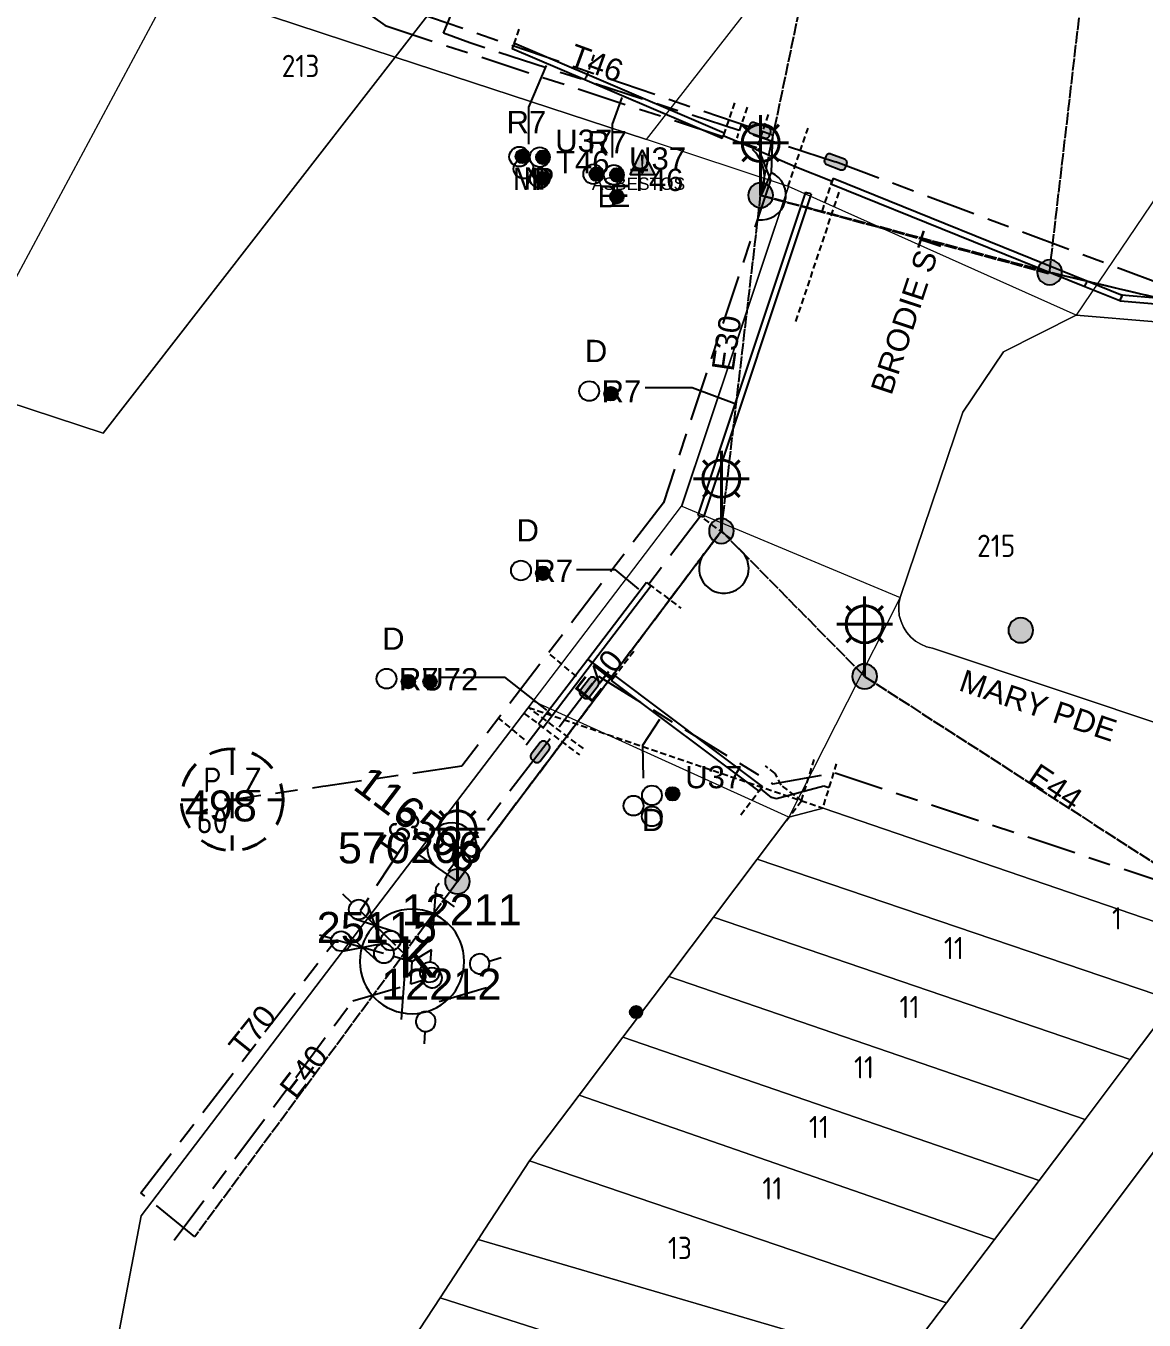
# Model space of a CAD drawing. Header units: metres. Extents: x 317295 to 318227, y 6256675 to 6257944.
# Drawn here: x 317571.5 to 317661.8, y 6257101.5 to 6257206 of the extents above; entities that cross this region are included whole.
import ezdxf
from ezdxf.enums import TextEntityAlignment as Align

# ---------------------------------------------------------------- set-up
doc = ezdxf.new("R2010")
doc.units = ezdxf.units.M
for name, pattern in [('Cable Exist OH', [1, 1, 0]), ('Cable Exist UG', [8.2, 4, -1.2, 1.8, -1.2]), ('Dash', [5, 3, -2]), ('DASHED', [0.75, 0.5, -0.25])]:
    doc.linetypes.add(name, pattern=pattern)
doc.layers.get('0').update_dxf_attribs({"color": 6})
doc.layers.add('Cadastre Land Parcels_SP_EXT', color=9, linetype='Continuous', lineweight=5)
doc.layers.add('Cadastre Roads_SP_EXT', color=9, linetype='Continuous', lineweight=5)
for name, color, linetype in [('Duct_SP_EXT', 7, 'Continuous'), ('Equip_HV_EXT', 7, 'Continuous'), ('Equip_LV_EXT', 7, 'Continuous'), ('Equip_SL_EXT', 7, 'Continuous'), ('Equip_SP_SL_EXT', 7, 'Continuous'), ('Mains_HV_EXT', 7, 'Continuous'), ('Mains_LV_EXT', 7, 'Continuous'), ('Mains_SL_EXT', 7, 'Continuous'), ('OH_Details_SP_MISC', 7, 'Continuous'), ('Sub_SP_EXT', 7, 'Continuous'), ('SupportsOH_SP_TR_HV_LV_SL_EXT', 7, 'Continuous'), ('Trench_SP_EXT', 7, 'Continuous')]:
    doc.layers.add(name, color=color, linetype=linetype)
doc.layers.add('UNKNOWN_FEATURES', color=1, linetype='DASHED', plot=False)
doc.styles.add('iecARIAL', font='arial.ttf', dxfattribs={"height": 2})
doc.styles.add('iecISOCP', font='isocp.shx')
doc.styles.add('iecNAME', font='times.ttf')
doc.styles.add('IESYMBOL1', font='isocp.shx')
doc.styles.add('POLE_LABEL', font='arial.ttf')
doc.styles.add('SLCP_LABEL', font='arial.ttf', dxfattribs={"height": 3.5})
doc.styles.get("Standard").update_dxf_attribs({"font": 'arial.ttf'})
doc.styles.add('SWITCH_LABEL', font='arial.ttf', dxfattribs={"height": 2.5})

# ---------------------------------------------------------------- blocks, each defined once
blk = doc.blocks.new('SUB_KIOSK_EXT')
blk.add_lwpolyline([(-4.22, 0, 1), (4.22, 0, 1)], format="xyb", close=True)
blk.add_text('K', height=3.32).set_placement((-1.1, -1.3))
for tag, height, flags, p in [('ASSET_NUM', 2.5, 8, (2, 2)), ('STREET_CODE', 0.2, 9, (1.5, 0)), ('CONSTRUCTED_VOLTAGE', 0.2, 9, (1.5, -0.2)), ('OPERATING_VOLTAGE', 0.2, 9, (1.5, -0.6)), ('ORIENTATION', 0.2, 9, (1.5, -0.8)), ('OWNED_BY', 0.2, 9, (1.5, -1)), ('NO_PHASES', 0.2, 9, (1.5, -0.4)), ('OPERATED_BY', 0.2, 9, (1.5, -1.2)), ('SECONDARY_VOLTAGE', 0.2, 9, (1.5, -1.6)), ('STATE', 0.2, 9, (1.5, -1.8)), ('MAINTAINED_BY', 0.2, 9, (1.5, -1.4)), ('PARENT', 0.2, 9, (1.5, -2)), ('SUBSTATION_TYPE', 0.2, 9, (1.5, -2.2)), ('STREETNAME', 0.2, 9, (1.5, -3)), ('SUBURB', 0.2, 9, (1.5, -3.2)), ('USAGE', 0.2, 9, (1.5, -2.4)), ('LEGEND', 0.2, 9, (1.5, -2.6)), ('LOCATION', 0.2, 9, (1.5, -2.8)), ('Z', 0.2, 1, (1.5, -3.6)), ('NOTES', 0.2, 9, (1.5, -3.4))]:
    blk.add_attdef(tag, text='', height=height, dxfattribs=dict(flags=flags)).set_placement(p, align=Align.MIDDLE_LEFT)
blk = doc.blocks.new('DUCT_EXT')
blk.add_circle((0, 0.8), 0.8)
at = {"flags": 1}
blk.add_attdef('Z', (0, 0), '', height=0.2, dxfattribs=at)
at = {"flags": 9}
for tag, p in [('DUCT_CODE', (0, 0)), ('XSECT_TYPE', (0, -0.2)), ('STATE', (0, -0.6)), ('FB_REFERENCE', (0, -0.4)), ('NOTES', (0, -0.8))]:
    blk.add_attdef(tag, text='', height=0.2, dxfattribs=at).set_placement(p, align=Align.MIDDLE_LEFT)
blk = doc.blocks.new('SL_LANTERN_EXT')
at = {"lineweight": 40}
for p, q in [((0, 1.97), (0, 6.47)), ((-1.46, 5.68), (-1.06, 5.28)), ((1.46, 5.68), (1.06, 5.28)), ((-2.25, 4.22), (2.25, 4.22)), ((-1.46, 2.76), (-1.06, 3.16)), ((1.46, 2.76), (1.06, 3.16)), ((0, 0), (0, 2.72))]:
    blk.add_line(p, q, dxfattribs=at)
blk.add_circle((0, 4.22), 1.5, dxfattribs=at)
at = {"style": 'iecARIAL', "flags": 8}
blk.add_attdef('ASSET_NUM', (1.5, 1.5), '', height=2.5, dxfattribs=at)
for tag, p, height, flags in [('CONSTRUCTED_VOLTAGE', (0.98, -0.65), 0.2, 9), ('CONTROL_TYPE', (0.98, -0.85), 0.2, 9), ('LANTERN_PURPOSE', (0.98, -1.05), 0.2, 9), ('LNUMBER', (2.18, -3.25), 2.5, 8), ('OPERATING_VOLTAGE', (0.98, -1.65), 0.2, 9), ('ORIENTATION', (0.98, -1.85), 0.2, 9), ('OWNED_BY', (0.98, -2.05), 0.2, 9), ('STATE', (0.98, -2.25), 0.2, 9), ('LANTERN_TYPE', (0.98, -1.25), 0.2, 9), ('NO_PHASES', (0.98, -1.45), 0.2, 9), ('USAGE', (0.98, -2.45), 0.2, 9), ('CEXIST', (0.98, -2.65), 0.2, 9), ('CNEW', (0.98, -2.85), 0.2, 9), ('CNUMBER', (0.98, -3.05), 0.2, 9), ('CREMOVE', (0.98, -3.25), 0.2, 9), ('CREPLACE', (0.98, -3.45), 0.2, 9), ('LKINGHEIGHT', (0.98, -3.65), 0.2, 9), ('LBRACKET', (0.98, -3.85), 0.2, 9), ('LBRACKETVOCAB', (0.98, -4.05), 0.2, 9), ('LCATEGORY', (0.98, -4.25), 0.2, 9), ('LCHARGE1', (0.98, -4.45), 0.2, 9), ('LCHARGE1PERCENT', (0.98, -4.65), 0.2, 9), ('LCHARGE2', (0.98, -4.85), 0.2, 9), ('LCHARGE2PERCENT', (0.98, -5.05), 0.2, 9), ('LCHARGE3', (0.98, -5.25), 0.2, 9), ('LCHARGE3PERCENT', (0.98, -5.45), 0.2, 9), ('LEXIST', (0.98, -5.65), 0.2, 9), ('LLAMP', (0.98, -5.85), 0.2, 9), ('LLAMPVOCAB', (0.98, -6.05), 0.2, 9), ('LMAST', (0.98, -6.25), 0.2, 9), ('LMASTVOCAB', (0.98, -6.45), 0.2, 9), ('LNEW', (0.98, -6.65), 0.2, 9), ('LANTNUMBER', (0.98, -6.85), 0.2, 9), ('LOUTREACH', (0.98, -7.25), 0.2, 9), ('LOUTREACHVOCAB', (0.98, -7.45), 0.2, 9), ('LRATECODE', (0.98, -7.65), 0.2, 9), ('LREMOVE', (0.98, -7.85), 0.2, 9), ('LREPLACE', (0.98, -8.05), 0.2, 9), ('LTYPE', (0.98, -8.25), 0.2, 9), ('LTYPEVOCAB', (0.98, -8.45), 0.2, 9), ('STREETNAME', (0.98, -9.25), 0.2, 9), ('SUBURB', (0.98, -9.45), 0.2, 1), ('LEGEND', (0.98, -8.65), 0.2, 9), ('LOCATION', (0.98, -8.85), 0.2, 9), ('NOTES', (0.98, -9.05), 0.2, 9)]:
    blk.add_attdef(tag, p, '', height=height, dxfattribs=dict(flags=flags))
blk = doc.blocks.new('POLE_EXT')
blk.add_hatch(color=256).paths.add_polyline_path([(-1, 0, 1), (1, 0, 1)])
blk.add_lwpolyline([(-1, 0, 1), (1, 0, 1)], format="xyb", close=True)
for tag, height, flags, p in [('pNumber', 2.5, 8, (-17.84, 2.07)), ('OWNED_BY', 0.2, 9, (1.35, -0.4)), ('SPECIAL_USE', 0.2, 9, (1.35, -0.8)), ('STATE', 0.2, 9, (1.35, -1)), ('PARENT', 0.2, 9, (1.35, -0.6)), ('cLV', 0.2, 9, (1.35, -1.4)), ('hDepth', 0.2, 9, (1.35, -1.6)), ('hDia', 0.2, 9, (1.35, -1.8)), ('cHV', 0.2, 9, (1.35, -2)), ('USAGE', 0.2, 9, (1.35, -1.2)), ('LBRACKET', 0.2, 9, (1.35, -2.2)), ('LExisting', 0.2, 9, (1.35, -2.4)), ('LANTNUMBER', 0.2, 9, (1.35, -2.6)), ('LOther', 0.2, 9, (1.35, -2.8)), ('LRemove', 0.2, 9, (1.35, -3)), ('LEGEND', 0.2, 9, (1.35, -3.2)), ('cLinedev', 0.2, 9, (1.35, -3.4)), ('pExisting', 0.2, 9, (1.35, -3.8)), ('LOCATION', 0.2, 9, (1.35, -3.6)), ('PFNUMBER', 0.2, 9, (1.35, -4)), ('NEWPFNUMBER', 0.2, 9, (1.35, -4.2)), ('pFooting', 0.2, 9, (1.35, -4.4)), ('pNew', 0.2, 9, (1.35, -4.6)), ('pRelocate', 0.2, 9, (1.35, -5)), ('pRemove', 0.2, 9, (1.35, -5.2)), ('pReplace', 0.2, 9, (1.35, -5.4)), ('pStay', 0.2, 9, (1.35, -5.6)), ('pType', 0.2, 9, (1.35, -5.8)), ('cspan', 0.2, 9, (1.35, -6)), ('STREETNAME', 0.2, 9, (1.35, -6.2)), ('SUBURB', 0.2, 9, (1.35, -6.4)), ('OPERATED_BY', 0.2, 9, (1.36, -7.01)), ('NOTES', 0.2, 9, (1.35, -6.6)), ('MAINTAINED_BY', 0.2, 9, (1.36, -6.81))]:
    blk.add_attdef(tag, text='', height=height, dxfattribs=dict(flags=flags)).set_placement(p, align=Align.MIDDLE_LEFT)
at = {"style": 'POLE_LABEL'}
for tag, height, flags, p in [('ASSET_NUM', 2.5, 8, (2, 2)), ('STRUCTURE_PLANT_NUMBER', 0.2, 9, (1.35, 0.03)), ('STREET_CODE', 0.2, 9, (1.35, -0.2))]:
    blk.add_attdef(tag, text='', height=height, dxfattribs=dict(at, flags=flags)).set_placement(p, align=Align.MIDDLE_LEFT)
at = {"flags": 1}
blk.add_attdef('Z', (1.35, -7.33), '', height=0.2, dxfattribs=at)
blk = doc.blocks.new('HV_STJ_EXT')
h = blk.add_hatch(color=256)
edge = h.paths.add_edge_path()
edge.add_ellipse((-0.59, 0.13), major_axis=(0.226, 0.226), ratio=1, start_angle=45, end_angle=135)
edge.add_line((-0.91, 0.13), (-0.91, -0.13))
edge.add_ellipse((-0.59, -0.13), major_axis=(0.226, 0.226), ratio=1, start_angle=135, end_angle=225)
edge.add_line((-0.59, -0.45), (0.59, -0.45))
edge.add_ellipse((0.59, -0.13), major_axis=(-0.226, 0.226), ratio=1, start_angle=135, end_angle=225)
edge.add_line((0.91, -0.13), (0.91, 0.13))
edge.add_ellipse((0.59, 0.13), major_axis=(-0.226, 0.226), ratio=1, start_angle=225, end_angle=315)
edge.add_line((0.59, 0.45), (-0.59, 0.45))
blk.add_lwpolyline([(-0.91, 0.13), (-0.91, -0.13, 0.414214), (-0.59, -0.45), (0.59, -0.45, 0.414214), (0.91, -0.13), (0.91, 0.13, 0.414214), (0.59, 0.45), (-0.59, 0.45, 0.414214)], format="xyb", close=True)
for tag, flags, p in [('ORIENTATION', 9, (1.5, 0)), ('Z', 1, (1.5, -0.8)), ('USAGE', 9, (1.5, -0.2)), ('LEGEND', 9, (1.5, -0.4)), ('NOTES', 9, (1.5, -0.6))]:
    blk.add_attdef(tag, text='', height=0.2, dxfattribs=dict(flags=flags)).set_placement(p, align=Align.MIDDLE_LEFT)
blk = doc.blocks.new('LV_STJ_EXT')
h = blk.add_hatch(color=256)
edge = h.paths.add_edge_path()
edge.add_ellipse((-0.59, 0.13), major_axis=(0.226, 0.226), ratio=1, start_angle=45, end_angle=135)
edge.add_line((-0.91, 0.13), (-0.91, -0.13))
edge.add_ellipse((-0.59, -0.13), major_axis=(0.226, 0.226), ratio=1, start_angle=135, end_angle=225)
edge.add_line((-0.59, -0.45), (0.59, -0.45))
edge.add_ellipse((0.59, -0.13), major_axis=(-0.226, 0.226), ratio=1, start_angle=135, end_angle=225)
edge.add_line((0.91, -0.13), (0.91, 0.13))
edge.add_ellipse((0.59, 0.13), major_axis=(-0.226, 0.226), ratio=1, start_angle=225, end_angle=315)
edge.add_line((0.59, 0.45), (-0.59, 0.45))
blk.add_lwpolyline([(-0.91, 0.13), (-0.91, -0.13, 0.414214), (-0.59, -0.45), (0.59, -0.45, 0.414214), (0.91, -0.13), (0.91, 0.13, 0.414214), (0.59, 0.45), (-0.59, 0.45, 0.414214)], format="xyb", close=True)
at = {"flags": 1}
blk.add_attdef('Z', (0, 0), '', height=0.2, dxfattribs=at)
at = {"flags": 9}
for tag, p in [('ORIENTATION', (0, 0)), ('USAGE', (0, -0.2)), ('LEGEND', (0, -0.4)), ('NOTES', (0, -0.6))]:
    blk.add_attdef(tag, text='', height=0.2, dxfattribs=at).set_placement(p, align=Align.MIDDLE_LEFT)
blk = doc.blocks.new('WARNING_FEATURE_EXT')
h = blk.add_hatch(color=2)
h.dxf.hatch_style = 1
h.paths.add_polyline_path([(0, 1.99), (-0.99, 0), (1, 0)])
at = {"color": 18, "true_color": 0x000000}
blk.add_lwpolyline([(-0.99, 0), (0, 1.99), (1, 0)], close=True, dxfattribs=at)
at = {"color": 18, "true_color": 0x000000, "insert": (0, 0.87), "char_height": 1.5, "attachment_point": 5, "line_spacing_factor": 1.5, "style": 'iecNAME'}
blk.add_mtext_dynamic_manual_height_columns('!', width=1.5, gutter_width=4, heights=[0], dxfattribs=at)
at = {"color": 2, "flags": 1}
for tag, p in [('STATE', (1.19, 2.01)), ('HAZMAT_ID', (1.19, 0.72))]:
    blk.add_attdef(tag, p, '', height=0.8, dxfattribs=at)
at = {"color": 2}
blk.add_attdef('WARNING_TYPE', text='', height=1, dxfattribs=at).set_placement((-4.07, -1.22), (4.88, -1.22), align=Align.ALIGNED)
at = {"color": 2, "flags": 1}
blk.add_attdef('WARNING_DESC', text='', height=0.8, dxfattribs=at).set_placement((1.19, -0.56), align=Align.MIDDLE_CENTER)
blk = doc.blocks.new('LV_UG_DFUSE_CLOSED_EXT')
for points in [[(1, 0), (0, 0)], [(5.04, 0.73), (2.16, -0.72)], [(5.05, -0.71), (2.16, 0.72)], [(6.2, 0.01), (7.2, 0.01)]]:
    blk.add_lwpolyline(points)
for centre in [(1.8, 0), (5.4, 0.01)]:
    blk.add_circle(centre, 0.8)
at = {"flags": 9}
for tag, p in [('ACTUAL_STATUS', (0, 0)), ('CONSTRUCTED_VOLTAGE', (0, -0.2)), ('OPERATING_VOLTAGE', (0, -0.6)), ('ORIENTATION', (0, -0.8)), ('STATE', (0, -1)), ('NO_PHASES', (0, -0.4)), ('SWITCH_TYPE', (0, -1.2)), ('USAGE', (0, -1.4)), ('NOTES', (0, -1.6))]:
    blk.add_attdef(tag, text='', height=0.2, dxfattribs=at).set_placement(p, align=Align.MIDDLE_LEFT)
at = {"flags": 1}
blk.add_attdef('Z', (0, 0), '', height=0.2, dxfattribs=at)
blk = doc.blocks.new('SWG_HOLEC_SU_EXT')
blk.add_line((1.8, -2), (5.8, -2))
for points in [[(1, 0), (0, 0)], [(6.6, 0), (7.6, 0)]]:
    blk.add_lwpolyline(points)
for points in [[(1.8, -0.8, 1), (1.8, 0.8, 1)], [(5.8, -0.8, 1), (5.8, 0.8, 1)]]:
    blk.add_lwpolyline(points, format="xyb", close=True)
at = {"style": 'SWITCH_LABEL', "flags": 8}
blk.add_attdef('ASSET_NUM', text='', height=2.5, rotation=179.9544, dxfattribs=at).set_placement((-2.4, 0), align=Align.MIDDLE_LEFT)
at = {"flags": 1}
blk.add_attdef('Z', (0, 0), '', height=0.2, dxfattribs=at)
at = {"flags": 9}
for tag, p in [('ACTUAL_STATUS', (0, -0.4)), ('CONSTRUCTED_VOLTAGE', (0, -0.6)), ('OPERATING_VOLTAGE', (0, -1)), ('NO_PHASES', (0, -0.8)), ('ORIENTATION', (0, -1.2)), ('OWNED_BY', (0, -1.4)), ('STATE', (0, -1.8)), ('SWITCH_TYPE', (0, -2)), ('PARENT', (0, -1.6)), ('STREETNAME', (0, -2.6)), ('SUBURB', (0, -2.8)), ('USAGE', (0, -2.2)), ('LOCATION', (0, -2.4)), ('NOTES', (0, -3))]:
    blk.add_attdef(tag, text='', height=0.2, dxfattribs=at).set_placement(p, align=Align.MIDDLE_LEFT)
at = {"style": 'SWITCH_LABEL', "flags": 9}
blk.add_attdef('STREET_CODE', text='', height=0.2, dxfattribs=at).set_placement((0, -0.2), align=Align.MIDDLE_LEFT)
blk = doc.blocks.new('End Shackle_EXT')
at = {"flags": 9}
for tag, p in [('OWNED_BY', (0, -1)), ('STATE', (0, -1.2)), ('USAGE', (0, -1.4)), ('NOTES', (0, -1.6))]:
    blk.add_attdef(tag, text='', height=0.2, dxfattribs=at).set_placement(p, align=Align.MIDDLE_LEFT)
blk.add_wipeout([(0, 0.25), (1.81, 0.25), (1.82, -0.25), (0, -0.25)])
blk.add_line((1.81, -1), (1.81, 1))
at = {"flags": 1}
blk.add_attdef('Z', (0, 0), '', height=0.2, dxfattribs=at)
at = {"flags": 9}
for tag, p in [('CONNECTOR_TYPE', (0, 0)), ('CONSTRUCTED_VOLTAGE', (0, -0.2)), ('OPERATING_VOLTAGE', (0, -0.6)), ('ORIENTATION', (0, -0.8)), ('NO_PHASES', (0, -0.4))]:
    blk.add_attdef(tag, text='', height=0.2, dxfattribs=at).set_placement(p, align=Align.MIDDLE_LEFT)
blk = doc.blocks.new('CABLE_LARGE_EXT')
h = blk.add_hatch(color=256)
edge = h.paths.add_edge_path()
edge.add_arc((0, 0.55), 0.55, 0, 360)
blk.add_circle((0, 0.55), 0.55)
at = {"flags": 1}
blk.add_attdef('Z', (0, 0), '', height=0.2, dxfattribs=at)
at = {"flags": 9}
for tag, p in [('COND_CODE', (0, 0)), ('STATE', (0, -0.4)), ('XSECT_SIZE', (0, -0.6)), ('FB_REFERENCE', (0, -0.2)), ('NOTES', (0, -0.8))]:
    blk.add_attdef(tag, text='', height=0.2, dxfattribs=at).set_placement(p, align=Align.MIDDLE_LEFT)
blk = doc.blocks.new('SLCP_ZELL_EXT')
blk.add_wipeout([(-0.24, 7.5), (-0.71, 7.47), (-1.17, 7.41), (-1.64, 7.32), (-2.09, 7.21), (-2.54, 7.06), (-2.98, 6.89), (-3.41, 6.69), (-3.82, 6.46), (-4.22, 6.21), (-4.6, 5.93), (-4.96, 5.63), (-5.31, 5.31), (-5.63, 4.96), (-5.93, 4.6), (-6.21, 4.22), (-6.46, 3.82), (-6.69, 3.41), (-6.89, 2.98), (-7.06, 2.54), (-7.21, 2.09), (-7.32, 1.64), (-7.41, 1.17), (-7.47, 0.71), (-7.5, 0.24), (-7.5, -0.24), (-7.47, -0.71), (-7.41, -1.17), (-7.32, -1.64), (-7.21, -2.09), (-7.06, -2.54), (-6.89, -2.98), (-6.69, -3.41), (-6.46, -3.82), (-6.21, -4.22), (-5.93, -4.6), (-5.63, -4.96), (-5.31, -5.31), (-4.96, -5.63), (-4.6, -5.93), (-4.22, -6.21), (-3.82, -6.46), (-3.41, -6.69), (-2.98, -6.89), (-2.54, -7.06), (-2.09, -7.21), (-1.64, -7.32), (-1.17, -7.41), (-0.71, -7.47), (-0.24, -7.5), (0.24, -7.5), (0.71, -7.47), (1.17, -7.41), (1.64, -7.32), (2.09, -7.21), (2.54, -7.06), (2.98, -6.89), (3.41, -6.69), (3.82, -6.46), (4.22, -6.21), (4.6, -5.93), (4.96, -5.63), (5.31, -5.31), (5.63, -4.96), (5.93, -4.6), (6.21, -4.22), (6.46, -3.82), (6.69, -3.41), (6.89, -2.98), (7.06, -2.54), (7.21, -2.09), (7.32, -1.64), (7.41, -1.17), (7.47, -0.71), (7.5, -0.24), (7.5, 0.24), (7.47, 0.71), (7.41, 1.17), (7.32, 1.64), (7.21, 2.09), (7.06, 2.54), (6.89, 2.98), (6.69, 3.41), (6.46, 3.82), (6.21, 4.22), (5.93, 4.6), (5.63, 4.96), (5.31, 5.31), (4.96, 5.63), (4.6, 5.93), (4.22, 6.21), (3.82, 6.46), (3.41, 6.69), (2.98, 6.89), (2.54, 7.06), (2.09, 7.21), (1.64, 7.32), (1.17, 7.41), (0.71, 7.47), (0.24, 7.5)])
at = {"linetype": 'Dash', "lineweight": 40, "ltscale": 0.7}
for p, q in [((0, 4.11), (0, -4.11)), ((-4.11, 0), (4.11, 0))]:
    blk.add_line(p, q, dxfattribs=at)
blk.add_circle((0, 0), 4.11, dxfattribs=at)
at = {"lineweight": 40, "style": 'IESYMBOL1'}
for s, p in [('P', (-1.6, 0)), ('Z', (1.7, 0)), ('60', (-1.61, -3.31))]:
    blk.add_text(s, height=2, dxfattribs=at).set_placement(p, align=Align.BOTTOM_CENTER)
at = {"style": 'SLCP_LABEL'}
for tag, height, flags, p in [('ASSET_NUM', 2.5, 8, (2, 2)), ('STREET_CODE', 0.2, 9, (0, -0.2))]:
    blk.add_attdef(tag, text='', height=height, dxfattribs=dict(at, flags=flags)).set_placement(p, align=Align.MIDDLE_LEFT)
at = {"flags": 1}
blk.add_attdef('Z', (0, 0), '', height=0.2, dxfattribs=at)
at = {"flags": 9}
for tag, p in [('CONSTRUCTED_VOLTAGE', (0, -0.4)), ('CONTROL_TYPE', (0, -0.6)), ('OPERATING_VOLTAGE', (0, -1)), ('NO_PHASES', (0, -0.8)), ('ORIENTATION', (0, -1.2)), ('OWNED_BY', (0, -1.4)), ('STATE', (0, -2)), ('USAGE', (0, -1.6)), ('LOCATION', (0, -1.8)), ('NOTES', (0, -2.2))]:
    blk.add_attdef(tag, text='', height=0.2, dxfattribs=at).set_placement(p, align=Align.MIDDLE_LEFT)
blk = doc.blocks.new('CONNECTOR_NODE_EXT')
h = blk.add_hatch(color=256)
edge = h.paths.add_edge_path()
edge.add_arc((0, 0), 0.5, 0, 360)
blk.add_circle((0, 0), 0.5)
at = {"flags": 1}
blk.add_attdef('Z', (0, 0), '', height=0.2, dxfattribs=at)
at = {"flags": 9}
for tag, p in [('CONNECTOR_TYPE', (0, 0)), ('CONSTRUCTED_VOLTAGE', (0, -0.2)), ('OPERATING_VOLTAGE', (0, -0.6)), ('ORIENTATION', (0, -0.8)), ('SUBTYPE', (0, -1)), ('NO_PHASES', (0, -0.4)), ('USAGE', (0, -1.2)), ('NOTES', (0, -1.4))]:
    blk.add_attdef(tag, text='', height=0.2, dxfattribs=at).set_placement(p, align=Align.MIDDLE_LEFT)

msp = doc.modelspace()

# ---------------------------------------------------------------- linework, layer by layer
at = {"layer": 'Cadastre Land Parcels_SP_EXT', "linetype": 'Continuous'}
for points in [[(317630.61, 6257208.37), (317634.35, 6257213.14), (317614.43, 6257220.33), (317601.35, 6257203.5), (317621.64, 6257196.83), (317630.61, 6257208.37)], [(317601.34, 6257203.48), (317601.35, 6257203.5), (317583.42, 6257209.41), (317566.03, 6257176.97), (317577.76, 6257173.13), (317601.34, 6257203.48)], [(317674.24, 6257178.26), (317662.78, 6257182.11), (317656.36, 6257182.64), (317650.49, 6257179.68), (317647.2, 6257174.81), (317642.13, 6257159.86), (317642.03, 6257159.37), (317642.02, 6257158.87), (317642.07, 6257158.38), (317642.21, 6257157.9), (317642.41, 6257157.44), (317642.68, 6257157.02), (317643, 6257156.65), (317643.39, 6257156.33), (317643.81, 6257156.07), (317644.27, 6257155.87), (317644.75, 6257155.75), (317664.49, 6257149.17), (317674.24, 6257178.26)], [(317664.79, 6257132.96), (317635.91, 6257142.84), (317633.16, 6257142.1), (317630.6, 6257138.71), (317664.29, 6257127.26), (317665.9, 6257129.36), (317666.13, 6257129.73), (317666.28, 6257130.14), (317666.36, 6257130.57), (317666.35, 6257131.01), (317666.26, 6257131.44), (317666.09, 6257131.85), (317665.85, 6257132.21), (317665.55, 6257132.53), (317665.19, 6257132.78), (317664.79, 6257132.96)], [(317664.29, 6257127.26), (317630.6, 6257138.71), (317627.07, 6257134.04), (317660.73, 6257122.52), (317664.29, 6257127.26)], [(317660.73, 6257122.52), (317627.07, 6257134.04), (317623.45, 6257129.24), (317657.08, 6257117.68), (317660.73, 6257122.52)], [(317653.36, 6257112.76), (317657.08, 6257117.68), (317623.45, 6257129.24), (317619.74, 6257124.33), (317653.36, 6257112.76)], [(317653.36, 6257112.76), (317619.74, 6257124.33), (317616.21, 6257119.65), (317649.76, 6257107.99), (317653.36, 6257112.76)], [(317670.19, 6257121.62), (317670.12, 6257121.94), (317669.97, 6257122.23), (317669.75, 6257122.46), (317669.47, 6257122.63), (317669.16, 6257122.72), (317668.84, 6257122.72), (317668.52, 6257122.65), (317668.24, 6257122.48), (317668.01, 6257122.25), (317644.13, 6257090.43), (317672.57, 6257095.22), (317670.19, 6257121.62)], [(317649.76, 6257107.99), (317616.21, 6257119.65), (317612.2, 6257114.35), (317645.87, 6257102.88), (317649.76, 6257107.99)], [(317645.87, 6257102.88), (317612.2, 6257114.35), (317608.6, 6257108.84), (317608.05, 6257107.99), (317642.18, 6257097.97), (317645.87, 6257102.88)], [(317642.18, 6257097.97), (317608.05, 6257107.99), (317604.98, 6257103.28), (317627.92, 6257095.93), (317638.49, 6257093.06), (317641.89, 6257097.57), (317642.18, 6257097.97)], [(317638.49, 6257093.06), (317627.92, 6257095.93), (317604.98, 6257103.28), (317601.71, 6257098.28), (317634.94, 6257088.4), (317638.06, 6257092.5), (317638.49, 6257093.06)]]:
    msp.add_lwpolyline(points, close=True, dxfattribs=at)
msp.add_lwpolyline([(317569.06, 6257048.55), (317571.62, 6257061.69), (317572.15, 6257064.42), (317580.84, 6257109.9), (317612.5, 6257151.47), (317624.49, 6257167.22), (317633.12, 6257193.05), (317633.12, 6257193.05), (317621.64, 6257196.83), (317601.35, 6257203.5), (317601.34, 6257203.48), (317577.76, 6257173.13), (317566.03, 6257176.97)], dxfattribs=at)
at = {"layer": 'Cadastre Roads_SP_EXT', "linetype": 'Continuous'}
for points in [[(317614.43, 6257220.33), (317628.14, 6257237.78), (317638, 6257253.99), (317591.31, 6257269.32), (317576.97, 6257244.59), (317560.95, 6257217), (317569.01, 6257214.28), (317580.45, 6257210.41), (317583.42, 6257209.41), (317601.35, 6257203.5), (317614.43, 6257220.33)], [(317656.36, 6257182.64), (317643.06, 6257188.6), (317633.12, 6257193.05), (317624.5, 6257167.22), (317634.61, 6257163), (317642.13, 6257159.86), (317647.2, 6257174.81), (317650.49, 6257179.68), (317656.36, 6257182.64)], [(317664.49, 6257149.17), (317644.75, 6257155.75), (317644.27, 6257155.87), (317643.81, 6257156.07), (317643.39, 6257156.33), (317643, 6257156.65), (317642.68, 6257157.02), (317642.41, 6257157.44), (317642.21, 6257157.9), (317642.07, 6257158.38), (317642.02, 6257158.87), (317642.03, 6257159.37), (317642.13, 6257159.86), (317637.85, 6257151.38), (317633.16, 6257142.1), (317635.91, 6257142.84), (317664.79, 6257132.96), (317667.51, 6257139.86), (317670.41, 6257147.2), (317664.49, 6257149.17)]]:
    msp.add_lwpolyline(points, close=True, dxfattribs=at)
for points in [[(317723.81, 6257239.31), (317679.84, 6257253.78), (317684.36, 6257237.94), (317686.06, 6257231.98), (317669.66, 6257202.31), (317656.35, 6257182.64), (317662.78, 6257182.11), (317674.24, 6257178.26), (317680.23, 6257176.26), (317685.49, 6257174.48), (317691.53, 6257172.44), (317697.29, 6257170.52), (317708.35, 6257165.35), (317719.53, 6257160.12)], [(317601.71, 6257098.28), (317604.98, 6257103.28), (317608.05, 6257107.99), (317608.6, 6257108.84), (317612.2, 6257114.35), (317616.21, 6257119.65), (317619.74, 6257124.33), (317623.45, 6257129.24), (317627.07, 6257134.04), (317630.6, 6257138.71), (317633.16, 6257142.1), (317633.16, 6257142.1), (317624.31, 6257146.11), (317612.5, 6257151.47), (317580.84, 6257109.9), (317572.15, 6257064.42)], [(317644.13, 6257090.43), (317668.01, 6257122.25), (317668.01, 6257122.25), (317666.94, 6257125.86), (317665.9, 6257129.36), (317664.29, 6257127.26), (317660.73, 6257122.52), (317657.08, 6257117.68), (317653.36, 6257112.76), (317649.76, 6257107.99), (317645.87, 6257102.88), (317642.18, 6257097.97)]]:
    msp.add_lwpolyline(points, dxfattribs=at)
at = {"layer": 'Duct_SP_EXT'}
for p, q in [((317610.8, 6257204.15), (317610.9, 6257204.37)), ((317616.68, 6257201.65), (317610.8, 6257204.15)), ((317610.99, 6257204.6), (317610.9, 6257204.37)), ((317616.87, 6257202.09), (317610.99, 6257204.6)), ((317616.87, 6257202.09), (317616.77, 6257201.87)), ((317616.87, 6257202.09), (317616.77, 6257201.87)), ((317627.93, 6257197.36), (317616.87, 6257202.09)), ((317616.68, 6257201.65), (317616.77, 6257201.87)), ((317616.68, 6257201.65), (317616.77, 6257201.87)), ((317627.75, 6257196.92), (317616.68, 6257201.65)), ((317627.75, 6257196.92), (317627.84, 6257197.14)), ((317627.93, 6257197.36), (317627.84, 6257197.14)), ((317636.73, 6257193.71), (317636.64, 6257193.48)), ((317636.73, 6257193.71), (317657.23, 6257185.42)), ((317634.5, 6257192.59), (317625.79, 6257166.49)), ((317634.5, 6257192.59), (317634.73, 6257192.51)), ((317636.55, 6257193.26), (317636.64, 6257193.48)), ((317636.55, 6257193.26), (317657.05, 6257184.97)), ((317634.96, 6257192.44), (317626.25, 6257166.34)), ((317634.96, 6257192.44), (317634.73, 6257192.51)), ((317657.23, 6257185.42), (317657.14, 6257185.19)), ((317657.23, 6257185.42), (317657.14, 6257185.19)), ((317657.23, 6257185.42), (317660.07, 6257184.27)), ((317657.05, 6257184.97), (317657.14, 6257185.19)), ((317657.05, 6257184.97), (317657.14, 6257185.19)), ((317657.05, 6257184.97), (317659.89, 6257183.83)), ((317660.03, 6257184.29), (317659.98, 6257184.05)), ((317660.07, 6257184.27), (317659.98, 6257184.05)), ((317660.07, 6257184.27), (317660.03, 6257184.29)), ((317660.03, 6257184.29), (317663.18, 6257184.02)), ((317659.89, 6257183.83), (317659.98, 6257184.05)), ((317659.89, 6257183.83), (317659.92, 6257183.81)), ((317659.92, 6257183.81), (317659.98, 6257184.05)), ((317659.92, 6257183.81), (317663.08, 6257183.55)), ((317625.79, 6257166.49), (317626.02, 6257166.42)), ((317626.25, 6257166.34), (317626.02, 6257166.42)), ((317621.65, 6257161.07), (317616.91, 6257154.85)), ((317622.03, 6257160.78), (317617.29, 6257154.56)), ((317621.65, 6257161.07), (317621.84, 6257160.93)), ((317622.03, 6257160.78), (317621.84, 6257160.93)), ((317616.91, 6257154.85), (317613.66, 6257150.58)), ((317617.29, 6257154.56), (317614.04, 6257150.29)), ((317616.91, 6257154.85), (317617.1, 6257154.71)), ((317616.91, 6257154.85), (317617.1, 6257154.71)), ((317617.29, 6257154.56), (317617.1, 6257154.71)), ((317617.29, 6257154.56), (317617.1, 6257154.71)), ((317618.81, 6257153.15), (317618.96, 6257153.35)), ((317630.74, 6257144.2), (317618.81, 6257153.15)), ((317619.1, 6257153.54), (317618.96, 6257153.35)), ((317631.03, 6257144.59), (317619.1, 6257153.54)), ((317613.66, 6257150.58), (317612.93, 6257149.62)), ((317614.04, 6257150.29), (317613.31, 6257149.33)), ((317613.66, 6257150.58), (317613.85, 6257150.44)), ((317614.04, 6257150.29), (317613.85, 6257150.44)), ((317612.93, 6257149.62), (317613.12, 6257149.48)), ((317613.31, 6257149.33), (317613.12, 6257149.48)), ((317631.03, 6257144.59), (317630.88, 6257144.39)), ((317630.74, 6257144.2), (317630.88, 6257144.39))]:
    msp.add_line(p, q, dxfattribs=at)
for points in [[(317612.15, 6257196.45), (317612.15, 6257199.44), (317613.58, 6257202.82)], [(317618.91, 6257195.39), (317618.91, 6257198.07), (317619.68, 6257200.22)], [(317621.55, 6257176.82), (317625.34, 6257176.82), (317628.73, 6257175.54)], [(317616, 6257162.1), (317619.1, 6257162.1), (317621.01, 6257160.53)], [(317605.05, 6257153.42), (317610.17, 6257153.42), (317613.58, 6257150.74)], [(317621.4, 6257145.25), (317621.36, 6257147.93), (317622.72, 6257150.03)]]:
    msp.add_lwpolyline(points, dxfattribs=at)
at = {"layer": 'Mains_HV_EXT', "linetype": 'Cable Exist UG', "flags": 128}
msp.add_lwpolyline([(317791.16, 6257269.47), (317784.09, 6257249.36), (317784.09, 6257249.36), (317779.08, 6257234.91), (317775.42, 6257224.7), (317767.53, 6257201.41), (317743.27, 6257152.34), (317743.27, 6257152.34), (317737.44, 6257155.05), (317731.81, 6257157.69), (317720.8, 6257162.84), (317709.62, 6257168.06), (317698.41, 6257173.3), (317692.48, 6257175.29), (317686.45, 6257177.32), (317681.19, 6257179.11), (317675.19, 6257181.1), (317663.74, 6257184.95), (317636.93, 6257195.03)], dxfattribs=at)
at = {"layer": 'Mains_HV_EXT', "linetype": 'Cable Exist UG'}
for points in [[(317636.93, 6257195.02), (317607.37, 6257204.64), (317605.25, 6257205.42), (317610.37, 6257217.78)], [(317617.03, 6257152.55), (317617.76, 6257153.49), (317631.85, 6257144.8), (317636.89, 6257145.69), (317666.92, 6257135.68), (317672.95, 6257119.89), (317680.98, 6257029.13)], [(317617.03, 6257152.55), (317613.06, 6257147.38)], [(317583.5, 6257107.95), (317597.92, 6257127.26), (317602.61, 6257128.62), (317602.71, 6257130.45)]]:
    msp.add_lwpolyline(points, dxfattribs=at)
at = {"layer": 'Mains_LV_EXT', "linetype": 'Cable Exist OH'}
for points in [[(317630.87, 6257192.34), (317636.44, 6257219)], [(317627.7, 6257165.22), (317630.87, 6257192.34)], [(317654.21, 6257186.11), (317630.87, 6257192.34)], [(317685.36, 6257178.72), (317654.21, 6257186.11)], [(317627.7, 6257165.22), (317639.27, 6257153.47)], [(317639.27, 6257153.47), (317667.06, 6257135.56)]]:
    msp.add_lwpolyline(points, dxfattribs=at)
at = {"layer": 'Mains_LV_EXT', "linetype": 'Cable Exist UG'}
for points in [[(317595.27, 6257209.79), (317630.78, 6257197.58)], [(317630.78, 6257197.58), (317631.83, 6257197.22), (317631.72, 6257194.17), (317630.91, 6257192.34)], [(317585.16, 6257108.21), (317580.81, 6257111.77), (317596.57, 6257132.21), (317602.71, 6257130.45)]]:
    msp.add_lwpolyline(points, dxfattribs=at)
at = {"layer": 'Mains_LV_EXT', "linetype": 'Continuous'}
for points in [[(317630.64, 6257190.36, 0.869354), (317631.72, 6257194.17)], [(317626.49, 6257163.62, 2.693218), (317629.1, 6257163.8)], [(317607.58, 6257138.51, 2.347171), (317604.73, 6257138.05)]]:
    msp.add_lwpolyline(points, format="xyb", dxfattribs=at)
at = {"layer": 'Mains_SL_EXT', "linetype": 'Cable Exist OH'}
for points in [[(317630.87, 6257192.34), (317654.19, 6257186.01), (317657.61, 6257215.39)], [(317627.7, 6257165.22), (317630.87, 6257192.34)], [(317627.7, 6257165.22), (317639.27, 6257153.47)], [(317639.27, 6257153.47), (317667.06, 6257135.56)]]:
    msp.add_lwpolyline(points, dxfattribs=at)
at = {"layer": 'OH_Details_SP_MISC', "color": 7, "linetype": 'Continuous', "flags": 128}
msp.add_lwpolyline([(317761.05, 6257145.21), (317706.34, 6257170.48), (317685.36, 6257178.72), (317654.21, 6257186.11)], dxfattribs=at)
at = {"layer": 'Trench_SP_EXT', "linetype": 'Cable Exist UG'}
for points in [[(317630.52, 6257196.02), (317627.84, 6257197.14)], [(317630.52, 6257196.02), (317633.65, 6257194.66), (317636.64, 6257193.48)], [(317626.02, 6257166.42), (317621.84, 6257160.93)], [(317618.96, 6257153.35), (317617.08, 6257154.75)], [(317613.11, 6257149.47), (317611.93, 6257147.92)], [(317636.38, 6257144.47), (317635.97, 6257144.61), (317632.16, 6257143.59), (317631.74, 6257143.7), (317630.88, 6257144.39)]]:
    msp.add_lwpolyline(points, dxfattribs=at)
msp.add_lwpolyline([(317630.83, 6257192.36, 0.35427), (317630.06, 6257196.17)], format="xyb", dxfattribs=at)
at = {"layer": 'UNKNOWN_FEATURES'}
for points in [[(317611.33, 6257205.74), (317610.87, 6257204.38)], [(317617.39, 6257203.67), (317616.77, 6257201.87)], [(317628.75, 6257199.8), (317627.84, 6257197.14)], [(317629.79, 6257199.44), (317628.94, 6257196.96)], [(317631.49, 6257198.86), (317630.64, 6257196.37)], [(317633.1, 6257193.06), (317634.71, 6257197.76)], [(317636.7, 6257193.66), (317635.83, 6257191.08)], [(317637.18, 6257192.58), (317633.66, 6257182.03)], [(317628.51, 6257164.55), (317626.02, 6257166.42)], [(317621.84, 6257160.93), (317624.42, 6257158.99)], [(317613.85, 6257155.23), (317616.09, 6257153.37)], [(317618.95, 6257153.33), (317620.76, 6257155.71)], [(317616.56, 6257147.64), (317612.12, 6257150.97), (317635.91, 6257142.84)], [(317609.64, 6257150.14), (317611.88, 6257148.29)], [(317611.76, 6257150.49), (317616.24, 6257147.13)], [(317632.96, 6257141.84), (317634.17, 6257143.43), (317635.26, 6257146.95)], [(317634.23, 6257143.41), (317632.54, 6257144.68), (317632.05, 6257145.64), (317631.25, 6257146.25)], [(317636.98, 6257146.42), (317635.87, 6257142.85)], [(317630.93, 6257144.46), (317629.17, 6257142.12)]]:
    msp.add_lwpolyline(points, dxfattribs=at)

# ---------------------------------------------------------------- block references
at = {"layer": 'Duct_SP_EXT'}
for name, p, rotation in [('DUCT_EXT', (317612.17, 6257195.45), 89.9907600680237), ('CABLE_LARGE_EXT', (317612.18, 6257195.47), 89.9907600680237), ('DUCT_EXT', (317613.83, 6257195.41), 89.9907600680237), ('CABLE_LARGE_EXT', (317613.83, 6257195.41), 89.9907600680237), ('DUCT_EXT', (317618.15, 6257194.04), 89.8852880966592), ('DUCT_EXT', (317619.81, 6257193.98), 89.9907600680237), ('DUCT_EXT', (317613.83, 6257193.71), 89.9907600680237), ('CABLE_LARGE_EXT', (317613.82, 6257193.69), 89.9907600680237), ('CABLE_LARGE_EXT', (317618.15, 6257194.04), 89.9907600680237), ('CABLE_LARGE_EXT', (317619.81, 6257193.98), 89.9907600680237), ('CABLE_LARGE_EXT', (317619.81, 6257192.23), 89.9907600680237), ('DUCT_EXT', (317617.02, 6257175.72), 359.9366377095415), ('CABLE_LARGE_EXT', (317618.78, 6257175.75), 359.9366377095415), ('DUCT_EXT', (317611.51, 6257161.23), 359.9366377095415), ('CABLE_LARGE_EXT', (317613.27, 6257161.26), 359.9366377095415), ('DUCT_EXT', (317600.65, 6257152.49), 359.9366377095415), ('CABLE_LARGE_EXT', (317602.41, 6257152.51), 359.9366377095415), ('CABLE_LARGE_EXT', (317604.16, 6257152.51), 359.9366377095415), ('DUCT_EXT', (317622.89, 6257143.86), 89.92776699508553), ('CABLE_LARGE_EXT', (317624.31, 6257143.99), 89.92776699508553), ('DUCT_EXT', (317621.4, 6257143.03), 89.92776699508553), ('DUCT_EXT', (317622.88, 6257142.17), 89.92776699508553)]:
    msp.add_blockref(name, p, dxfattribs=dict(at, rotation=rotation))
ref = msp.add_blockref('WARNING_FEATURE_EXT', (317621.31, 6257193.98), dxfattribs=at)
ref.add_attrib('WARNING_TYPE', 'ASBESTOS', (317617.24, 6257192.77), dxfattribs={"layer": '0', "color": 2, "height": 1})
msp.add_blockref('DUCT_EXT', (317611.72, 6257193.68), dxfattribs=at)
at = {"layer": 'Equip_HV_EXT'}
for p, rotation in [((317636.93, 6257195.03), 339.4075435765787), ((317617.03, 6257152.55), 52.2715700882011), ((317613.06, 6257147.38), 52.47515392534294)]:
    msp.add_blockref('HV_STJ_EXT', p, dxfattribs=dict(at, rotation=rotation))
ref = msp.add_blockref('SWG_HOLEC_SU_EXT', (317604.27, 6257131.38), dxfattribs=dict(at, rotation=265.5443971619238))
ref.add_attrib('ASSET_NUM', '12211', dxfattribs={"layer": '0', "height": 2.5, "style": 'SWITCH_LABEL'}).set_placement((317601.87, 6257132.63), align=Align.BOTTOM_LEFT)
ref = msp.add_blockref('SWG_HOLEC_SU_EXT', (317602.61, 6257128.62), dxfattribs=dict(at, rotation=16.36784529673844))
ref.add_attrib('ASSET_NUM', '12212', dxfattribs={"layer": '0', "height": 2.5, "style": 'SWITCH_LABEL'}).set_placement((317600.22, 6257129.87), align=Align.TOP_LEFT)
at = {"layer": 'Equip_LV_EXT'}
for name, p, rotation in [('LV_STJ_EXT', (317630.78, 6257197.58), 161.0246522752085), ('LV_UG_DFUSE_CLOSED_EXT', (317602.28, 6257130.88), 135.7382563090814), ('LV_UG_DFUSE_CLOSED_EXT', (317602.17, 6257130.61), 164.0463835641167)]:
    msp.add_blockref(name, p, dxfattribs=dict(at, rotation=rotation))
msp.add_blockref('CONNECTOR_NODE_EXT', (317620.81, 6257126.36), dxfattribs=at)
at = {"layer": 'Equip_SP_SL_EXT'}
for p in [(317630.87, 6257192.34), (317627.7, 6257165.22), (317627.7, 6257165.22), (317639.27, 6257153.47)]:
    msp.add_blockref('SL_LANTERN_EXT', p, dxfattribs=at)
ref = msp.add_blockref('SL_LANTERN_EXT', (317606.38, 6257136.91), dxfattribs=at)
ref.add_attrib('ASSET_NUM', '116598', dxfattribs={"layer": '0', "height": 2.5, "rotation": 322.8864, "style": 'iecARIAL'}).set_placement((317607.88, 6257138.41), align=Align.MIDDLE_RIGHT)
at = {"layer": 'Sub_SP_EXT'}
ref = msp.add_blockref('SUB_KIOSK_EXT', (317602.71, 6257130.45), dxfattribs=at)
ref.add_attrib('ASSET_NUM', '25115', dxfattribs={"layer": '0', "height": 2.5}).set_placement((317604.72, 6257131.2), align=Align.BOTTOM_RIGHT)
at = {"layer": 'SupportsOH_SP_TR_HV_LV_SL_EXT'}
for p in [(317630.87, 6257192.34), (317654.21, 6257186.11), (317627.7, 6257165.22), (317651.88, 6257157.2), (317639.27, 6257153.47)]:
    msp.add_blockref('POLE_EXT', p, dxfattribs=at)

# ---------------------------------------------------------------- texts
at = {"layer": 'Cadastre Land Parcels_SP_EXT', "style": 'iecISOCP'}
for s, p in [('213', (317592.18, 6257201.88)), ('215', (317648.35, 6257163.12)), ('1', (317659.25, 6257133.03)), ('11', (317645.67, 6257130.63)), ('11', (317642.08, 6257125.87)), ('11', (317638.41, 6257121)), ('11', (317634.77, 6257116.18)), ('11', (317631.01, 6257111.22)), ('13', (317623.38, 6257106.41))]:
    msp.add_text(s, height=1.8, dxfattribs=at).set_placement(p)
at = {"layer": 'Cadastre Roads_SP_EXT'}
for s, rotation, p in [('BRODIE ST', 71.7319, (317641.43, 6257176.11)), ('MARY PDE', 341.3369, (317646.78, 6257152.37))]:
    msp.add_text(s, height=1.8, rotation=rotation, dxfattribs=at).set_placement(p)
at = {"layer": 'Duct_SP_EXT'}
for s, p in [('R7', (317610.34, 6257197.35)), ('U37', (317614.27, 6257195.84)), ('R7', (317616.86, 6257195.73)), ('T46', (317614.33, 6257194.11)), ('U37', (317620.24, 6257194.4)), ('M', (317610.84, 6257192.77)), ('N', (317611.71, 6257192.79)), ('P', (317612.54, 6257192.75)), ('T46', (317620.3, 6257192.68)), ('B', (317617.68, 6257191.35)), ('E', (317618.67, 6257191.38)), ('D', (317616.67, 6257178.86)), ('R7', (317618.02, 6257175.6)), ('D', (317611.15, 6257164.37)), ('R7', (317612.51, 6257161.11)), ('D', (317600.29, 6257155.62)), ('R7', (317601.65, 6257152.36)), ('U72', (317603.45, 6257152.34)), ('U37', (317624.77, 6257144.44)), ('D', (317621.27, 6257140.98))]:
    msp.add_text(s, height=1.8, dxfattribs=at).set_placement(p)
at = {"layer": 'Mains_LV_EXT'}
for s, rotation, p in [('T46', 339.9037, (317615.27, 6257202.91)), ('T46', 339.9037, (317615.27, 6257202.91)), ('E30', 81.6664, (317628.68, 6257178.05)), ('E40', 51.9285, (317617.14, 6257151.2)), ('E44', 326.0645, (317652.34, 6257145.05)), ('T69', 55.3271, (317601.14, 6257138.5)), ('T70', 51.2669, (317589.17, 6257122.61)), ('E40', 52.4285, (317593.31, 6257119.24))]:
    msp.add_text(s, height=1.8, rotation=rotation, dxfattribs=at).set_placement(p)

# ---------------------------------------------------------------- next in the draw order: block references
at = {"layer": 'Equip_SL_EXT'}
ref = msp.add_blockref('SLCP_ZELL_EXT', (317588.18, 6257143.51), dxfattribs=at)
ref.add_attrib('ASSET_NUM', '498', dxfattribs={"layer": '0', "height": 2.5, "style": 'SLCP_LABEL'}).set_placement((317590.18, 6257144.26), align=Align.TOP_RIGHT)
at = {"layer": 'Mains_LV_EXT', "rotation": 233.5225013108333}
msp.add_blockref('End Shackle_EXT', (317606.38, 6257136.91), dxfattribs=at)

# ---------------------------------------------------------------- next in the draw order: linework, layer by layer
at = {"layer": 'Mains_HV_EXT', "linetype": 'Cable Exist UG'}
msp.add_lwpolyline([(317613.06, 6257147.38), (317604.63, 6257136.4), (317604.27, 6257131.38), (317602.71, 6257130.45)], dxfattribs=at)
at = {"layer": 'Mains_LV_EXT', "linetype": 'Cable Exist OH'}
for points in [[(317606.38, 6257136.91), (317627.7, 6257165.22)], [(317606.38, 6257136.91), (317585.16, 6257108.21)]]:
    msp.add_lwpolyline(points, dxfattribs=at)
at = {"layer": 'Mains_LV_EXT', "linetype": 'Cable Exist UG'}
msp.add_lwpolyline([(317606.38, 6257136.91), (317602.06, 6257139.9), (317598.51, 6257134.55), (317602.71, 6257130.45)], dxfattribs=at)
at = {"layer": 'Mains_SL_EXT', "linetype": 'Cable Exist UG'}
msp.add_lwpolyline([(317595.27, 6257209.79), (317600.55, 6257206.04), (317630.67, 6257196.15), (317631.67, 6257193.56), (317623.01, 6257167.48), (317606.73, 6257146.22), (317588.18, 6257143.51)], dxfattribs=at)
at = {"layer": 'Mains_SL_EXT', "linetype": 'Cable Exist OH'}
for points in [[(317627.7, 6257165.22), (317606.38, 6257136.91)], [(317606.38, 6257136.91), (317585.16, 6257108.21)]]:
    msp.add_lwpolyline(points, dxfattribs=at)

# ---------------------------------------------------------------- next in the draw order: block references
at = {"layer": 'SupportsOH_SP_TR_HV_LV_SL_EXT'}
ref = msp.add_blockref('POLE_EXT', (317606.38, 6257136.91), dxfattribs=at)
ref.add_attrib('ASSET_NUM', '570206', dxfattribs={"layer": '0', "height": 2.5, "rotation": 0.2115, "style": 'POLE_LABEL'}).set_placement((317608.38, 6257137.66), align=Align.BOTTOM_RIGHT)

doc.saveas('drawing.dxf')
